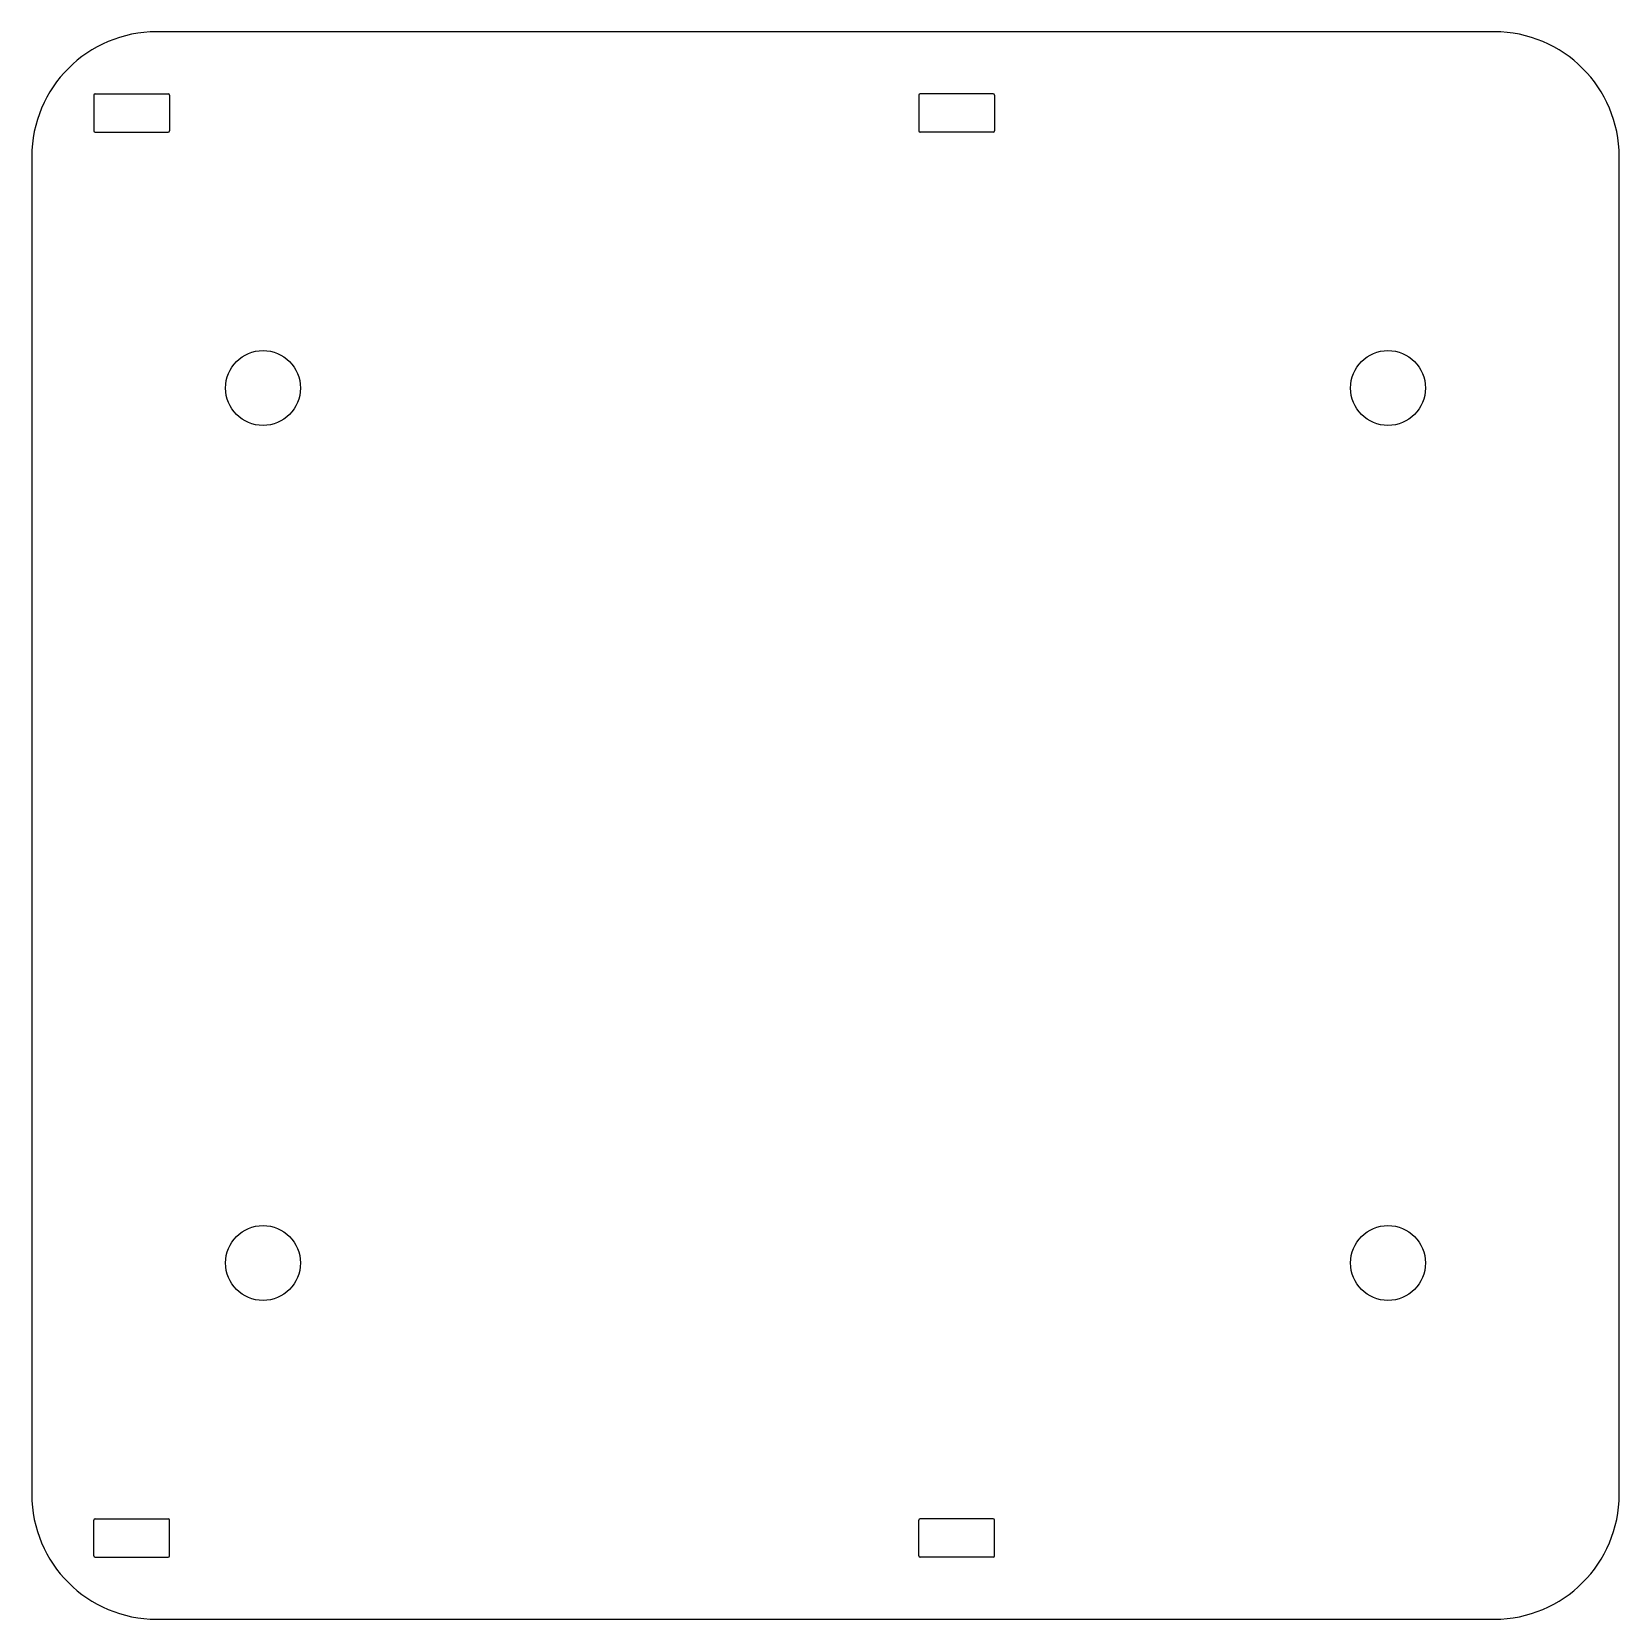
# Model space of a CAD drawing. Header units: millimetres. Extents: x -64 to 64, y -64 to 64.
import ezdxf

# ---------------------------------------------------------------- set-up
doc = ezdxf.new("R2010")
doc.units = ezdxf.units.MM

msp = doc.modelspace()

# ---------------------------------------------------------------- linework, layer by layer
at = {"color": 7, "linetype": 'Continuous', "lineweight": 25}
for p, q in [((53.5, 63.5), (-53.5, 63.5)), ((-58.525, 58.425), (-58.525, 55.575)), ((-58.425, 58.525), (-52.575, 58.525)), ((-52.475, 58.425), (-52.475, 55.575)), ((7.475, 58.425), (7.475, 55.575)), ((13.425, 58.525), (7.575, 58.525)), ((13.525, 58.425), (13.525, 55.575)), ((-58.425, 55.475), (-52.575, 55.475)), ((13.425, 55.475), (7.575, 55.475)), ((-63.5, 53.5), (-63.5, -53.5)), ((63.5, -53.5), (63.5, 53.5)), ((-58.525, -58.425), (-58.525, -55.575)), ((-58.425, -55.475), (-52.575, -55.475)), ((-52.475, -58.425), (-52.475, -55.575)), ((7.475, -58.425), (7.475, -55.575)), ((13.425, -55.475), (7.575, -55.475)), ((13.525, -58.425), (13.525, -55.575)), ((-58.425, -58.525), (-52.575, -58.525)), ((13.425, -58.525), (7.575, -58.525)), ((-53.5, -63.5), (53.5, -63.5))]:
    msp.add_line(p, q, dxfattribs=at)
for centre in [(-45, 35), (45, 35), (-45, -35), (45, -35)]:
    msp.add_circle(centre, 3, dxfattribs=at)
for centre, radius, start, end in [((-53.5, 53.5), 10, 90, 180), ((53.5, 53.5), 10, 0, 90), ((-58.425, 58.425), 0.1, 90, 180), ((-52.575, 58.425), 0.1, 0, 90), ((7.575, 58.425), 0.1, 90, 180), ((13.425, 58.425), 0.1, 0, 90), ((-58.425, 55.575), 0.1, 180, 270), ((-52.575, 55.575), 0.1, 270, 0), ((7.575, 55.575), 0.1, 180, 270), ((13.425, 55.575), 0.1, 270, 0), ((-53.5, -53.5), 10, 180, 270), ((53.5, -53.5), 10, 270, 0), ((-58.425, -55.575), 0.1, 90, 180), ((-52.575, -55.575), 0.1, 0, 90), ((7.575, -55.575), 0.1, 90, 180), ((13.425, -55.575), 0.1, 0, 90), ((-58.425, -58.425), 0.1, 180, 270), ((-52.575, -58.425), 0.1, 270, 0), ((7.575, -58.425), 0.1, 180, 270), ((13.425, -58.425), 0.1, 270, 0)]:
    msp.add_arc(centre, radius, start, end, dxfattribs=at)

doc.saveas('drawing.dxf')
